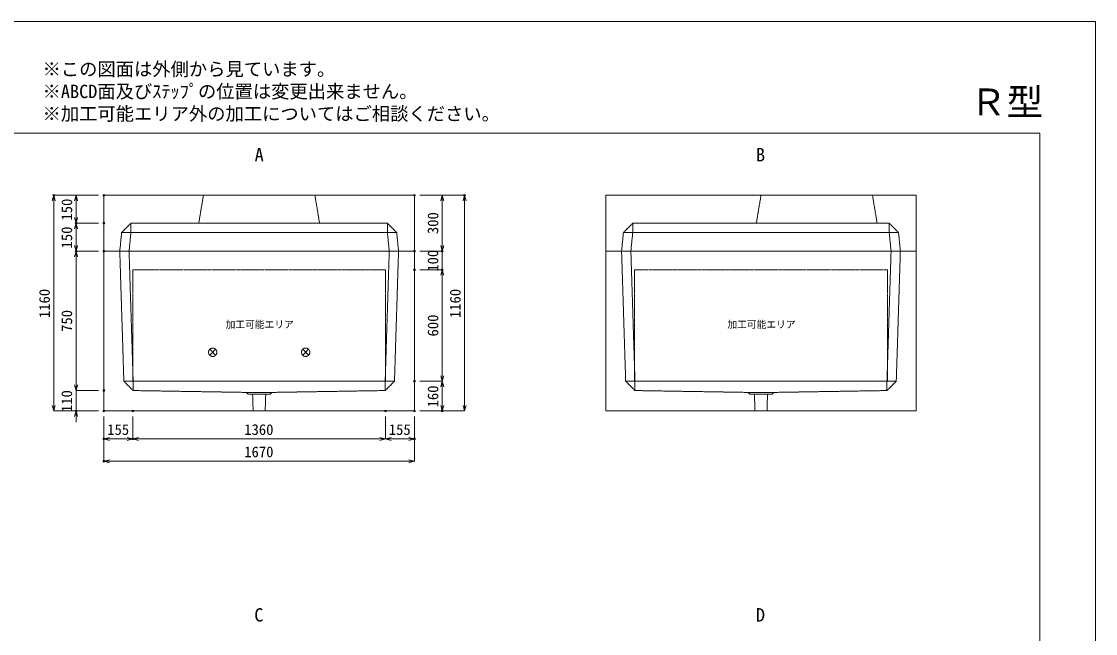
# Model space of a CAD drawing. Units: millimetres, scale not verified. Extents: x -4455 to 4455, y -3150 to 3150.
# Drawn here: x -1324 to 4455, y -142 to 3150 of the extents above; entities that cross this region are included whole.
import ezdxf
from ezdxf.enums import TextEntityAlignment as Align

# ---------------------------------------------------------------- set-up
doc = ezdxf.new("R2010")
doc.units = ezdxf.units.MM
doc.header["$LTSCALE"] = 20
doc.header["$PDMODE"] = 32
doc.header["$PDSIZE"] = 10
doc.linetypes.add('LONG_DASHED1', pattern=[7, 6, -1])
doc.linetypes.add('LONG_DOUBLE_CHAIN', pattern=[21.8, 18, -1, 0.6, -0.6, 0.6, -1])
for name, color, linetype, lineweight in [('0-0_D-TTL', 7, 'Continuous', 9), ('0-1_Defpoints', 7, 'Continuous', 9), ('0-3_D-TTL-TXT', 7, 'Continuous', 9), ('0-4_D-STR-TXT', 7, 'Continuous', 9), ('0-5_D-STR-DIM', 3, 'Continuous', 9), ('0-6_0', 7, 'Continuous', 9), ('0-7_D-STR', 7, 'LONG_DASHED1', 9), ('0-9_D-STR-STR5', 1, 'LONG_DOUBLE_CHAIN', 9)]:
    doc.layers.add(name, color=color, linetype=linetype, lineweight=lineweight)
doc.styles.add('ＭＳ ゴシック', font='')
doc.styles.get('ＭＳ ゴシック').set_extended_font_data('MS Gothic')

# ---------------------------------------------------------------- blocks, each defined once
blk = doc.blocks.new('A$C4DE05FD1')
at = {"layer": '0-0_D-TTL', "color": 134}
for p, q in [((4000, 76000), (114800, 76000)), ((114800, 76000), (114800, 4000))]:
    blk.add_line(p, q, dxfattribs=at)
at = {"layer": '0-1_Defpoints', "color": 134}
for p, q in [((0, 84000), (118800, 84000)), ((118800, 84000), (118800, 0))]:
    blk.add_line(p, q, dxfattribs=at)
at = {"layer": '0-3_D-TTL-TXT', "style": 'ＭＳ ゴシック'}
for s, p in [('※この図面は外側から見ています。', (43260.9, 79815.7)), ('※ABCD面及びｽﾃｯﾌﾟの位置は変更出来ません。', (43260.9, 78215.7)), ('※加工可能エリア外の加工についてはご相談ください。', (43260.9, 76615.7))]:
    blk.add_text(s, height=962.2, dxfattribs=at).set_placement(p, align=Align.BOTTOM_LEFT)
blk = doc.blocks.new('_Open30')
at = {"layer": '0-6_0'}
blk.add_line((0, 0), (-20, 0), dxfattribs=at)
blk.add_lwpolyline([(-20, 5.36), (0, 0), (-20, -5.36)], dxfattribs=at)
blk = doc.blocks.new('A$C31CA379A')
at = {"layer": '0-4_D-STR-TXT', "style": 'ＭＳ ゴシック'}
for s, p in [('A', (-325.9, -2190.5)), ('B', (35638.6, -2190.5)), ('C', (-351.4, -35190.5)), ('D', (35638.6, -35190.5))]:
    blk.add_text(s, height=962.2, dxfattribs=at).set_placement(p, align=Align.BOTTOM_LEFT)
blk = doc.blocks.new('A$C4A6E2F42')
at = {"layer": '0-7_D-STR', "linetype": 'Continuous'}
for p, q in [((-16700, -17200), (-16700, 0)), ((-16700, 0), (16700, 0)), ((16700, -17200), (16700, 0)), ((-16700, -17200), (16700, -17200))]:
    blk.add_line(p, q, dxfattribs=at)
at = {"layer": '0-7_D-STR'}
for p, q in [((-15000, 0), (-14560, -14000)), ((-14000, 0), (-13560, -14000)), ((14000, 0), (13560, -14000)), ((15000, 0), (14560, -14000)), ((-13560, -15000), (-14560, -14000)), ((-14560, -14000), (14560, -14000)), ((-13560, -15000), (-13560, -14000)), ((-13560, -15000), (-1400, -15200)), ((13560, -15000), (1400, -15200)), ((13560, -15000), (14560, -14000)), ((13560, -15000), (13560, -14000)), ((1400, -15200), (-1400, -15200)), ((-1200, -15380), (-1400, -15200)), ((1200, -15380), (-1200, -15380)), ((-646.9, -17200), (-705, -15380)), ((646.9, -17200), (705, -15380)), ((1200, -15380), (1400, -15200))]:
    blk.add_line(p, q, dxfattribs=at)
at = {"layer": '0-9_D-STR-STR5'}
for points in [[(13600, -2000), (-13600, -2000), (-13600, -14000)], [(13600, -2000), (13600, -14000), (-13600, -14000)]]:
    blk.add_lwpolyline(points, dxfattribs=at)
blk = doc.blocks.new('A$Cd090be0c')
at = {"layer": '0-7_D-STR', "linetype": 'Continuous'}
for p, q in [((-16700, 6000), (16700, 6000)), ((-16700, 0), (-16700, 6000)), ((16700, 6000), (16700, 0)), ((-16700, 0), (16700, 0))]:
    blk.add_line(p, q, dxfattribs=at)
at = {"layer": '0-7_D-STR'}
for p, q in [((-6000, 6000), (-6500, 3000)), ((6000, 6000), (6500, 3000)), ((-14800, 2000), (-13800, 3000)), ((13800, 3000), (-13800, 3000)), ((-13800, 2000), (-13800, 3000)), ((14800, 2000), (13800, 3000)), ((13800, 2000), (13800, 3000)), ((-14800, 2000), (-15000, 0)), ((14800, 2000), (-14800, 2000)), ((-13800, 2000), (-14000, 0)), ((13800, 2000), (14000, 0)), ((14800, 2000), (15000, 0))]:
    blk.add_line(p, q, dxfattribs=at)
blk = doc.blocks.new('A$C62dc1c83')
at = {"layer": '0-7_D-STR', "linetype": 'Continuous'}
for p, q in [((-16700, 6000), (16700, 6000)), ((-16700, 0), (-16700, 6000)), ((16700, 6000), (16700, 0)), ((-16700, 0), (16700, 0))]:
    blk.add_line(p, q, dxfattribs=at)
at = {"layer": '0-7_D-STR'}
for p, q in [((0, 6000), (-500, 3000)), ((12000, 6000), (12500, 3000)), ((-14800, 2000), (-13800, 3000)), ((13800, 3000), (-13800, 3000)), ((-13800, 2000), (-13800, 3000)), ((14800, 2000), (13800, 3000)), ((13800, 2000), (13800, 3000)), ((-14800, 2000), (-15000, 0)), ((14800, 2000), (-14800, 2000)), ((-13800, 2000), (-14000, 0)), ((13800, 2000), (14000, 0)), ((14800, 2000), (15000, 0))]:
    blk.add_line(p, q, dxfattribs=at)
blk = doc.blocks.new('A$C1C640AAB')
at = {"layer": '0-9_D-STR-STR5'}
for p, q in [((-318.2, -318.2), (318.2, 318.2)), ((-318.2, 318.2), (318.2, -318.2))]:
    blk.add_line(p, q, dxfattribs=at)
blk.add_circle((0, 0), 450, dxfattribs=at)
blk = doc.blocks.new('A$Cd340b9c8')
at = {"layer": '0-7_D-STR'}
blk.add_blockref('A$C4A6E2F42', (0, 0), dxfattribs=at)
at = {"layer": '0-9_D-STR-STR5'}
for p in [(-5000, -10880), (5000, -10880)]:
    blk.add_blockref('A$C1C640AAB', p, dxfattribs=at)

msp = doc.modelspace()

# ---------------------------------------------------------------- linework, layer by layer
at = {"layer": '0-1_Defpoints'}
for p in [(-1150, 2215), (-880, 2215), (790, 2215), (1060, 2215), (-1030, 2065), (-880, 2065), (-1030, 1915), (-880, 1915), (790, 1915), (940, 1915), (940, 1915), (790, 1815), (940, 1815), (790, 1215), (790, 1215), (-880, 1165), (-1030, 1055), (-880, 1055), (-880, 1055), (-880, 1055), (-725, 1055), (635, 1055), (790, 1055), (790, 1055), (790, 1055), (940, 1055), (-880, 905), (-725, 905), (790, 905), (-880, 785)]:
    msp.add_point(p, dxfattribs=at)
at = {"layer": '0-5_D-STR-DIM'}
for p, q in [((-910, 2215), (-1150, 2215)), ((-910, 2215), (-1030, 2215)), ((820, 2215), (940, 2215)), ((820, 2215), (1060, 2215)), ((-1150, 1085), (-1150, 2185)), ((-1030, 2185), (-1030, 2095)), ((940, 2185), (940, 1945)), ((1060, 1085), (1060, 2185)), ((-910, 2065), (-1030, 2065)), ((-910, 2065), (-1030, 2065)), ((-1030, 1945), (-1030, 2035)), ((940, 1945), (940, 1975)), ((-910, 1915), (-1030, 1915)), ((-910, 1915), (-1030, 1915)), ((820, 1915), (940, 1915)), ((820, 1915), (940, 1915)), ((940, 1815), (940, 1915)), ((-1030, 1195), (-1030, 1885)), ((820, 1815), (940, 1815)), ((820, 1815), (940, 1815)), ((940, 1785), (940, 1755)), ((940, 1245), (940, 1785)), ((-1030, 1195), (-1030, 1225)), ((820, 1215), (940, 1215)), ((820, 1215), (940, 1215)), ((-910, 1165), (-1030, 1165)), ((-910, 1165), (-1030, 1165)), ((-1030, 1165), (-1030, 1055)), ((940, 1185), (940, 1085)), ((-910, 1055), (-1150, 1055)), ((-910, 1055), (-1030, 1055)), ((820, 1055), (940, 1055)), ((820, 1055), (1060, 1055)), ((-1030, 1025), (-1030, 995)), ((-880, 1025), (-880, 785)), ((-880, 1025), (-880, 905)), ((-725, 1025), (-725, 905)), ((-725, 1025), (-725, 905)), ((635, 1025), (635, 905)), ((635, 1025), (635, 905)), ((790, 1025), (790, 905)), ((790, 1025), (790, 785)), ((-755, 905), (-850, 905)), ((605, 905), (-695, 905)), ((665, 905), (760, 905)), ((760, 785), (-850, 785))]:
    msp.add_line(p, q, dxfattribs=at)

# ---------------------------------------------------------------- block references
at = {"layer": '0-0_D-TTL', "xscale": 0.075, "yscale": 0.075}
msp.add_blockref('A$C4DE05FD1', (-4455, -3150), dxfattribs=at)
at = {"layer": '0-4_D-STR-TXT', "xscale": 0.075, "yscale": 0.075}
msp.add_blockref('A$C31CA379A', (-45, 2540), dxfattribs=at)
at = {"layer": '0-5_D-STR-DIM', "xscale": 1.5, "yscale": 1.5}
for p, rotation in [((-1150, 2215), 90), ((-1030, 2215), 90), ((940, 2215), 90), ((1060, 2215), 90), ((-1030, 2065), 270), ((-1030, 2065), 90), ((-1030, 1915), 270), ((-1030, 1915), 90), ((940, 1915), 270), ((940, 1915), 270), ((940, 1815), 90), ((940, 1815), 90), ((940, 1215), 270), ((940, 1215), 90), ((-1030, 1165), 270), ((-1030, 1165), 270), ((-1150, 1055), 270), ((-1030, 1055), 90), ((940, 1055), 270), ((1060, 1055), 270), ((-880, 905), 180), ((-725, 905), 180), ((635, 905), 180), ((-880, 785), 180)]:
    msp.add_blockref('_Open30', p, dxfattribs=dict(at, rotation=rotation))
for p in [(-725, 905), (635, 905), (790, 905), (790, 785)]:
    msp.add_blockref('_Open30', p, dxfattribs=at)
at = {"layer": '0-7_D-STR', "xscale": 0.05, "yscale": 0.05}
for name, p in [('A$Cd090be0c', (-45, 1915)), ('A$C62dc1c83', (2655, 1915)), ('A$Cd340b9c8', (-45, 1915)), ('A$C4A6E2F42', (2655, 1915))]:
    msp.add_blockref(name, p, dxfattribs=at)

# ---------------------------------------------------------------- texts
at = {"layer": '0-3_D-TTL-TXT', "style": 'ＭＳ ゴシック'}
msp.add_text('Ｒ型', height=144.3, dxfattribs=at).set_placement((3779.41, 2601.82), align=Align.BOTTOM_LEFT)
at = {"layer": '0-5_D-STR-DIM', "style": 'ＭＳ ゴシック'}
for s, p in [('150', (-1033.9, 2079.22)), ('300', (936.1, 2006.35)), ('150', (-1033.9, 1929.22)), ('100', (936.1, 1804.22)), ('1160', (-1153.9, 1554.72)), ('1160', (1056.1, 1554.72)), ('750', (-1033.9, 1480.6)), ('600', (936.1, 1455.9)), ('110', (-1033.9, 1049.22)), ('160', (936.1, 1074.22))]:
    msp.add_text(s, height=57.77, rotation=90, dxfattribs=at).set_placement(p, align=Align.BOTTOM_LEFT)
for s, p in [('1360', (-125.28, 908.9)), ('155', (-862.5, 908.9)), ('155', (652.5, 908.9)), ('1670', (-125.28, 788.9))]:
    msp.add_text(s, height=57.77, dxfattribs=at).set_placement(p, align=Align.BOTTOM_LEFT)
at = {"layer": '0-9_D-STR-STR5', "style": 'ＭＳ ゴシック'}
for p in [(-225.48, 1489.75), (2474.52, 1489.75)]:
    msp.add_text('加工可能エリア', height=38.42, dxfattribs=at).set_placement(p, align=Align.BOTTOM_LEFT)

doc.saveas('drawing.dxf')
